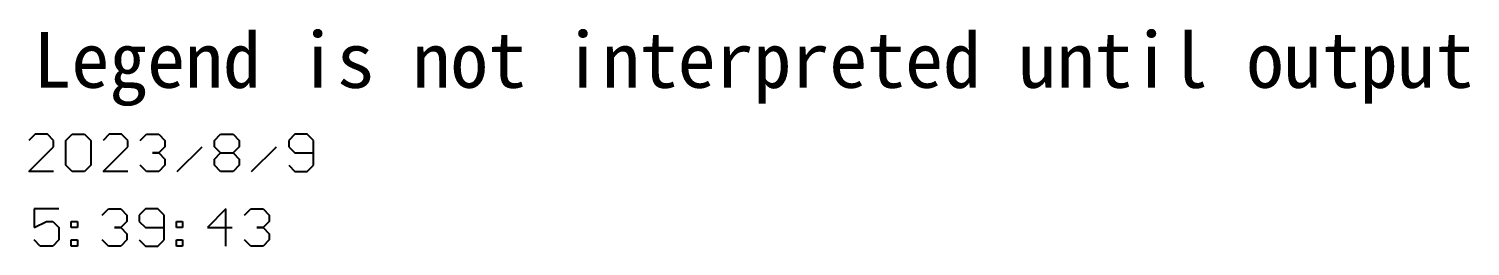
# Model space of a CAD drawing. Header units: millimetres. Extents: x 80 to 220, y 44 to 120.
# Drawn here: x 180.88 to 220.31, y 51.16 to 57.1 of the extents above; entities that cross this region are included whole.
import ezdxf

# ---------------------------------------------------------------- set-up
doc = ezdxf.new("R2010")
doc.units = ezdxf.units.MM
doc.layers.add('DrillDrawing', color=1, linetype='Continuous')
doc.layers.add('TopOverlay', color=2, linetype='Continuous')

msp = doc.modelspace()

# ---------------------------------------------------------------- linework, layer by layer
at = {"layer": 'TopOverlay'}
for p, q in [((181.045, 54.219), (180.876, 54.05)), ((181.384, 54.219), (181.045, 54.219)), ((181.553, 54.05), (181.384, 54.219)), ((181.553, 53.881), (181.553, 54.05)), ((181.891, 54.05), (182.061, 54.219)), ((181.891, 53.373), (181.891, 54.05)), ((182.061, 54.219), (182.399, 54.219)), ((182.399, 54.219), (182.569, 54.05)), ((182.569, 54.05), (182.569, 53.373)), ((183.076, 54.219), (182.907, 54.05)), ((183.415, 54.219), (183.076, 54.219)), ((183.584, 54.05), (183.415, 54.219)), ((183.584, 53.881), (183.584, 54.05)), ((183.923, 54.05), (184.092, 54.219)), ((184.092, 54.219), (184.431, 54.219)), ((184.431, 54.219), (184.6, 54.05)), ((184.6, 54.05), (184.6, 53.881)), ((185.954, 54.05), (186.123, 54.219)), ((185.954, 53.881), (185.954, 54.05)), ((186.123, 54.219), (186.462, 54.219)), ((186.462, 54.219), (186.631, 54.05)), ((186.631, 54.05), (186.631, 53.881)), ((188.155, 54.219), (187.985, 54.05)), ((187.985, 54.05), (187.985, 53.881)), ((188.493, 54.219), (188.155, 54.219)), ((188.663, 54.05), (188.493, 54.219)), ((188.663, 53.373), (188.663, 54.05)), ((180.876, 53.204), (181.553, 53.881)), ((182.907, 53.204), (183.584, 53.881)), ((184.431, 53.711), (184.261, 53.711)), ((184.261, 53.711), (184.431, 53.711)), ((184.6, 53.881), (184.431, 53.711)), ((184.431, 53.711), (184.6, 53.542)), ((184.938, 53.204), (185.616, 53.881)), ((186.123, 53.711), (185.954, 53.881)), ((185.954, 53.542), (186.123, 53.711)), ((186.123, 53.711), (186.462, 53.711)), ((186.631, 53.881), (186.462, 53.711)), ((186.462, 53.711), (186.631, 53.542)), ((186.97, 53.204), (187.647, 53.881)), ((187.985, 53.881), (188.155, 53.711)), ((188.155, 53.711), (188.663, 53.711)), ((182.061, 53.204), (181.891, 53.373)), ((182.569, 53.373), (182.399, 53.204)), ((184.092, 53.204), (183.923, 53.373)), ((184.6, 53.373), (184.431, 53.204)), ((184.6, 53.542), (184.6, 53.373)), ((185.954, 53.373), (185.954, 53.542)), ((186.123, 53.204), (185.954, 53.373)), ((186.631, 53.373), (186.462, 53.204)), ((186.631, 53.542), (186.631, 53.373)), ((187.985, 53.373), (188.155, 53.204)), ((188.493, 53.204), (188.663, 53.373)), ((181.553, 53.204), (180.876, 53.204)), ((182.399, 53.204), (182.061, 53.204)), ((183.584, 53.204), (182.907, 53.204)), ((184.431, 53.204), (184.092, 53.204)), ((186.462, 53.204), (186.123, 53.204)), ((188.155, 53.204), (188.493, 53.204)), ((181.697, 52.18), (181.02, 52.18)), ((181.02, 52.18), (181.02, 51.672)), ((182.882, 52.01), (183.052, 52.18)), ((183.052, 52.18), (183.39, 52.18)), ((183.39, 52.18), (183.559, 52.01)), ((184.067, 52.18), (183.898, 52.01)), ((184.406, 52.18), (184.067, 52.18)), ((184.575, 52.01), (184.406, 52.18)), ((186.268, 52.18), (185.76, 51.672)), ((186.268, 51.164), (186.268, 52.18)), ((186.776, 52.01), (186.945, 52.18)), ((186.945, 52.18), (187.284, 52.18)), ((187.284, 52.18), (187.453, 52.01)), ((181.02, 51.672), (181.359, 51.841)), ((181.359, 51.841), (181.528, 51.841)), ((181.528, 51.841), (181.697, 51.672)), ((181.697, 51.672), (181.697, 51.333)), ((182.036, 51.841), (182.205, 51.841)), ((182.036, 51.672), (182.036, 51.841)), ((182.205, 51.672), (182.036, 51.672)), ((182.205, 51.841), (182.205, 51.672)), ((183.39, 51.672), (183.221, 51.672)), ((183.221, 51.672), (183.39, 51.672)), ((183.559, 51.841), (183.39, 51.672)), ((183.39, 51.672), (183.559, 51.502)), ((183.559, 52.01), (183.559, 51.841)), ((183.898, 52.01), (183.898, 51.841)), ((183.898, 51.841), (184.067, 51.672)), ((184.067, 51.672), (184.575, 51.672)), ((184.575, 51.333), (184.575, 52.01)), ((184.914, 51.841), (185.083, 51.841)), ((184.914, 51.672), (184.914, 51.841)), ((185.083, 51.672), (184.914, 51.672)), ((185.083, 51.841), (185.083, 51.672)), ((185.76, 51.672), (186.437, 51.672)), ((187.284, 51.672), (187.114, 51.672)), ((187.114, 51.672), (187.284, 51.672)), ((187.453, 51.841), (187.284, 51.672)), ((187.284, 51.672), (187.453, 51.502)), ((187.453, 52.01), (187.453, 51.841)), ((181.189, 51.164), (181.02, 51.333)), ((181.697, 51.333), (181.528, 51.164)), ((182.036, 51.333), (182.205, 51.333)), ((182.036, 51.164), (182.036, 51.333)), ((182.205, 51.333), (182.205, 51.164)), ((183.052, 51.164), (182.882, 51.333)), ((183.559, 51.333), (183.39, 51.164)), ((183.559, 51.502), (183.559, 51.333)), ((183.898, 51.333), (184.067, 51.164)), ((184.406, 51.164), (184.575, 51.333)), ((184.914, 51.333), (185.083, 51.333)), ((184.914, 51.164), (184.914, 51.333)), ((185.083, 51.333), (185.083, 51.164)), ((186.945, 51.164), (186.776, 51.333)), ((187.453, 51.333), (187.284, 51.164)), ((187.453, 51.502), (187.453, 51.333)), ((181.528, 51.164), (181.189, 51.164)), ((182.205, 51.164), (182.036, 51.164)), ((183.39, 51.164), (183.052, 51.164)), ((184.067, 51.164), (184.406, 51.164)), ((185.083, 51.164), (184.914, 51.164)), ((187.284, 51.164), (186.945, 51.164))]:
    msp.add_line(p, q, dxfattribs=at)

# ---------------------------------------------------------------- texts
at = {"layer": 'DrillDrawing'}
msp.add_text('Legend is not interpreted until output', height=1.524, dxfattribs=at).set_placement((181.003, 55.49))

doc.saveas('drawing.dxf')
